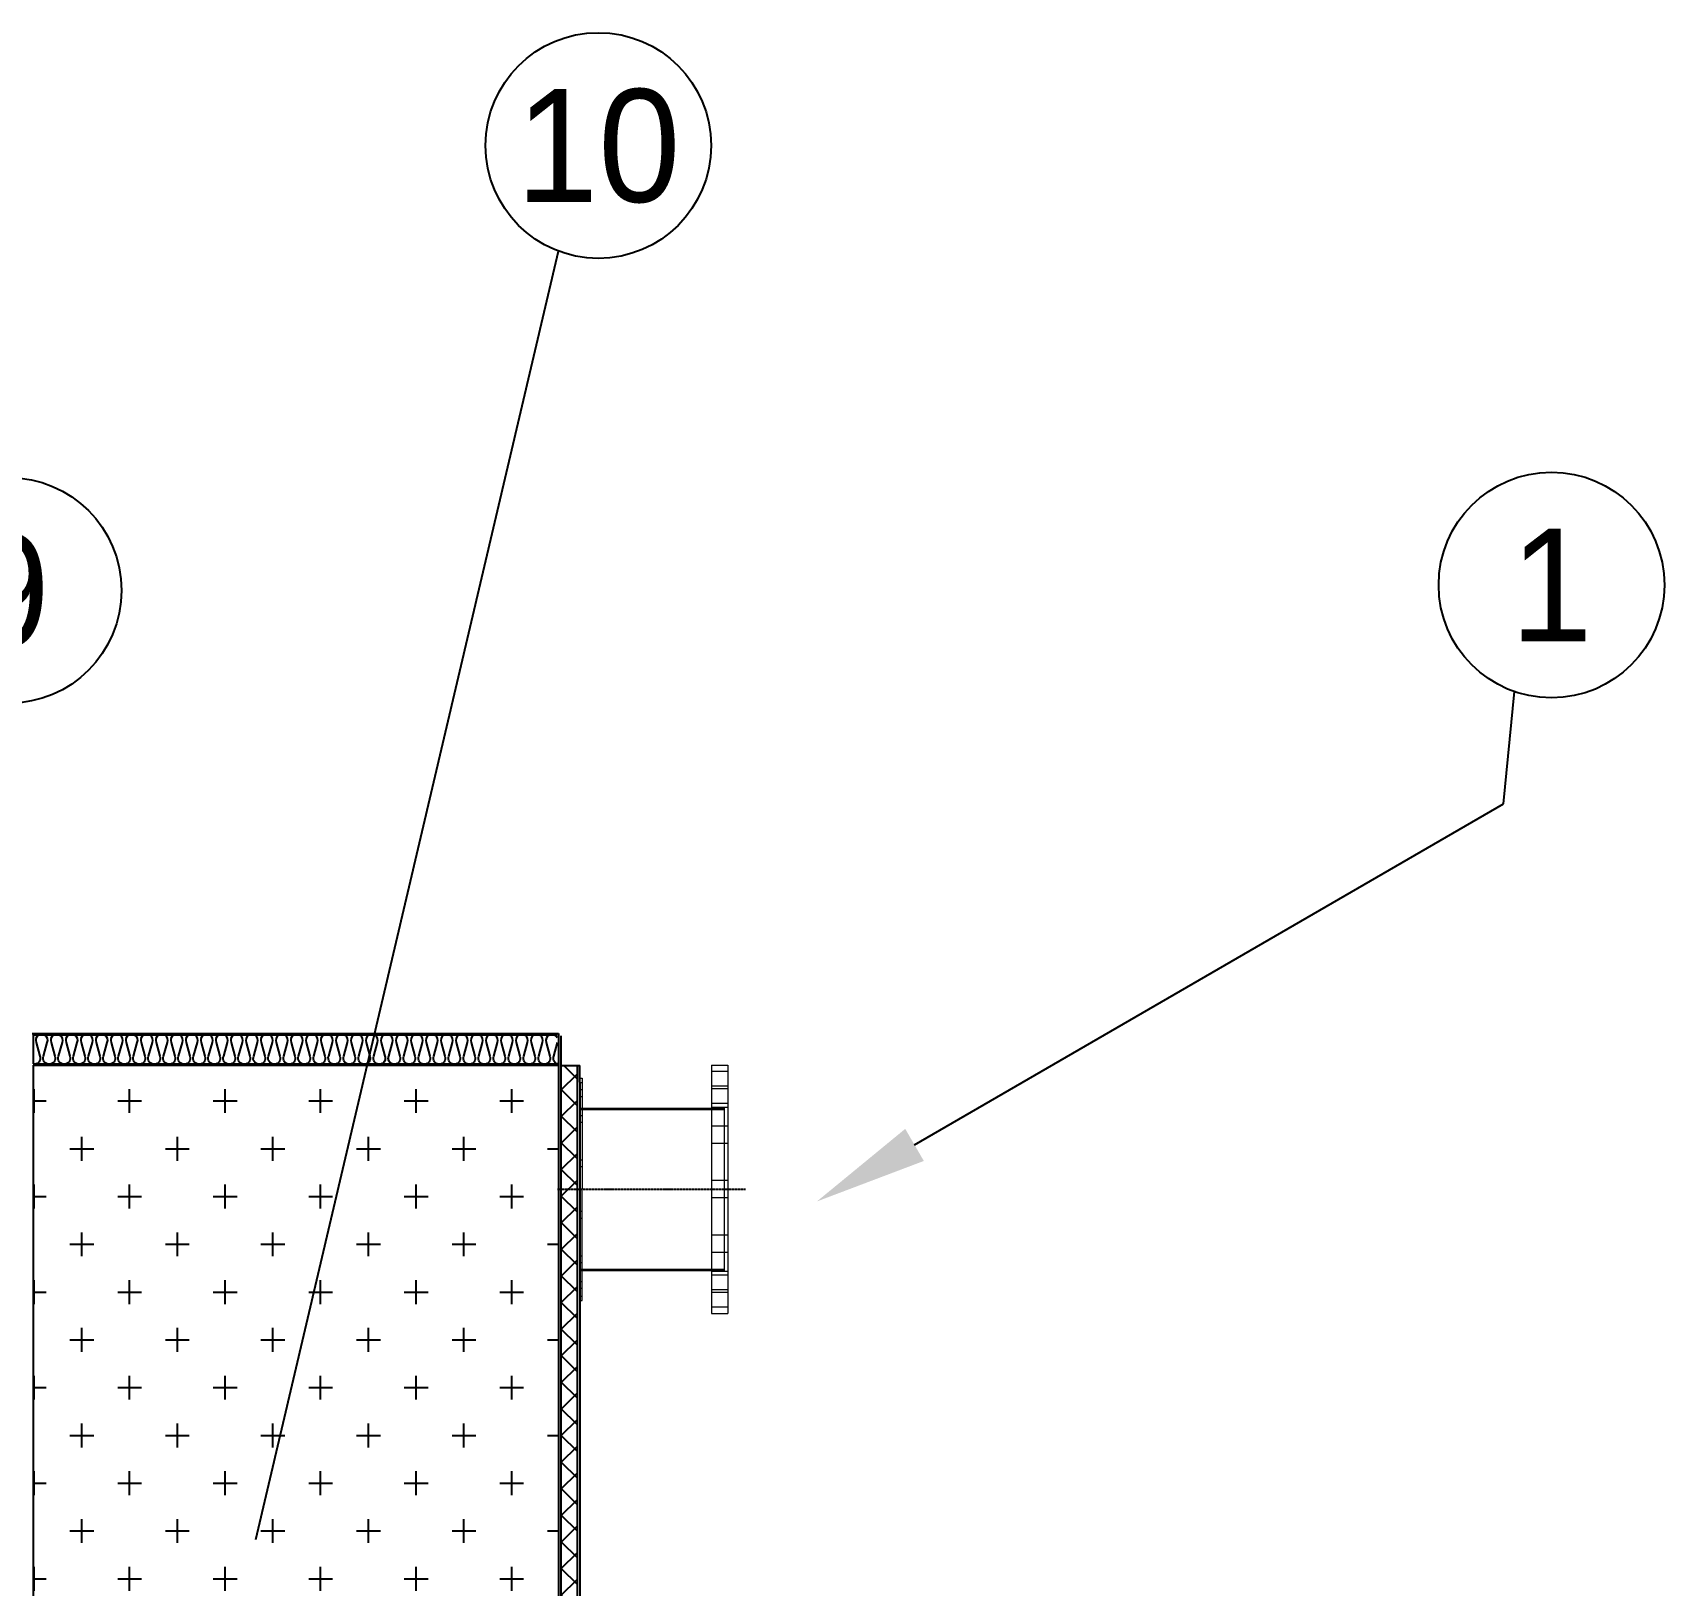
# Model space of a CAD drawing. Header units: millimetres. Extents: x 2113 to 34376, y 2901 to 25715.
# Drawn here: x 18959 to 21129, y 13729 to 15793 of the extents above; entities that cross this region are included whole.
import ezdxf
from ezdxf import colors
from ezdxf.entities.mleader import LeaderData, LeaderLine
from ezdxf.enums import TextEntityAlignment as Align
from ezdxf.math import Vec2, Vec3

# ---------------------------------------------------------------- set-up
doc = ezdxf.new("R2010")
doc.units = ezdxf.units.MM
doc.linetypes.add('CENTER', pattern=[2, 1.25, -0.25, 0.25, -0.25])
for name, color, linetype in [('center', 1, 'CENTER'), ('SMS', 220, 'Continuous'), ('냉각탑_dim', 1, 'Continuous'), ('냉각탑_text', 3, 'Continuous')]:
    doc.layers.add(name, color=color, linetype=linetype)
doc.styles.get("Standard").update_dxf_attribs({"font": 'arial.ttf'})
doc.styles.add('돋움', font='Dotum.ttf')

# ---------------------------------------------------------------- blocks, each defined once
blk = doc.blocks.new('A$C4226346C')
at = {"color": 7, "lineweight": 15}
for p, q in [((23.3, 330), (23.3, 165)), ((45.3, 330), (23.3, 330)), ((45.3, 330), (45.3, 165)), ((23.3, 321.5), (45.3, 321.5)), ((217.1, 312.7), (217.1, 165)), ((220.3, 312.7), (217.1, 312.7)), ((220.3, 312.7), (217.1, 312.7)), ((220.3, 307), (217.1, 307)), ((220.3, 312.7), (220.3, 165)), ((23.3, 302.1), (45.3, 302.1)), ((23.3, 302.1), (45.3, 302.1)), ((23.3, 298.5), (45.3, 298.5)), ((217.1, 297), (220.3, 297)), ((217.1, 297), (220.3, 297)), ((217.1, 288), (220.3, 288)), ((217.1, 288), (220.3, 288)), ((23.3, 279.1), (45.3, 279.1)), ((23.3, 279.1), (45.3, 279.1)), ((45.3, 274), (23.3, 274)), ((28.3, 273), (28.3, 165)), ((45.3, 273), (28.3, 273)), ((220.3, 271), (28.3, 271)), ((217.1, 273), (45.3, 273)), ((220.3, 273), (217.1, 273)), ((220.3, 273), (217.1, 273)), ((217.1, 262.8), (220.3, 262.8)), ((217.1, 262.8), (220.3, 262.8)), ((220.3, 165), (220.3, 273)), ((23.3, 249), (45.3, 249)), ((23.3, 249), (45.3, 249)), ((217.1, 253.8), (220.3, 253.8)), ((217.1, 253.8), (220.3, 253.8)), ((23.3, 226), (45.3, 226)), ((23.3, 226), (45.3, 226)), ((217.1, 203.7), (220.3, 203.7)), ((217.1, 203.7), (220.3, 203.7)), ((23.3, 176.5), (45.3, 176.5)), ((23.3, 176.5), (45.3, 176.5)), ((217.1, 194.7), (220.3, 194.7)), ((217.1, 194.7), (220.3, 194.7)), ((23.3, 165), (23.3, 0)), ((23.3, 153.5), (45.3, 153.5)), ((23.3, 153.5), (45.3, 153.5)), ((28.3, 165), (28.3, 57)), ((28.3, 165), (28.3, 59)), ((45.3, 165), (45.3, 0)), ((217.1, 17.3), (217.1, 165)), ((220.3, 17.3), (220.3, 165)), ((220.3, 57), (220.3, 165)), ((220.3, 59), (220.3, 165)), ((217.1, 135.3), (220.3, 135.3)), ((217.1, 135.3), (220.3, 135.3)), ((217.1, 126.3), (220.3, 126.3)), ((217.1, 126.3), (220.3, 126.3)), ((23.3, 104), (45.3, 104)), ((23.3, 104), (45.3, 104)), ((23.3, 81), (45.3, 81)), ((23.3, 81), (45.3, 81)), ((217.1, 76.2), (220.3, 76.2)), ((217.1, 76.2), (220.3, 76.2)), ((217.1, 67.2), (220.3, 67.2)), ((217.1, 67.2), (220.3, 67.2)), ((45.3, 56), (23.3, 56)), ((23.3, 50.9), (45.3, 50.9)), ((23.3, 50.9), (45.3, 50.9)), ((220.3, 59), (28.3, 59)), ((45.3, 57), (28.3, 57)), ((217.1, 57), (45.3, 57)), ((220.3, 57), (217.1, 57)), ((220.3, 57), (217.1, 57)), ((23.3, 31.5), (45.3, 31.5)), ((23.3, 27.9), (45.3, 27.9)), ((23.3, 27.9), (45.3, 27.9)), ((217.1, 42), (220.3, 42)), ((217.1, 42), (220.3, 42)), ((217.1, 33), (220.3, 33)), ((217.1, 33), (220.3, 33)), ((220.3, 23), (217.1, 23)), ((23.3, 8.5), (45.3, 8.5)), ((220.3, 17.3), (217.1, 17.3)), ((220.3, 17.3), (217.1, 17.3)), ((45.3, 0), (23.3, 0))]:
    blk.add_line(p, q, dxfattribs=at)
at = {"layer": 'center'}
blk.add_line((249.8, 165), (0, 165), dxfattribs=at)
blk = doc.blocks.new('1')
h = blk.add_hatch()
h.set_pattern_fill('CROSS', color=5, scale=10)
h.set_pattern_definition([(0, (-664251.29, 25358.47), (63.5, 63.5), [31.75, -95.25]), (90, (-664235.417, 25342.595), (-63.5, 63.5), [31.75, -95.25])])
h.paths.add_polyline_path([(19658.4, 14420.7), (18960, 14420.7), (18960, 10862.7), (19658.4, 10862.7)])
at = {"ltscale": 500}
h = blk.add_hatch(dxfattribs=at)
h.set_pattern_fill('ANSI37', color=251, scale=200)
h.set_pattern_definition([(45, (-11715.705, -1645.68), (-17.67767, 17.67767), []), (135, (-11715.705, -1645.68), (-17.67767, -17.67767), [])])
h.paths.add_polyline_path([(19683.4, 13798.2), (19683.4, 14420), (19661.6, 14420), (19661.6, 10862.7), (19683.4, 10862.7), (19683.4, 10927.2)])
for p, q in [((18958.4, 14462.7), (19658.4, 14462.7)), ((18960, 14461.1), (19656.8, 14461.1))]:
    blk.add_line(p, q, dxfattribs=at)
for p, q in [((18960, 14461.1), (18960, 14422.3)), ((19658.4, 14462.7), (19658.4, 10862.7)), ((18960, 14422.3), (19658.4, 14422.3)), ((18960, 14420.7), (18960, 10864.3)), ((18960, 14420.7), (19658.4, 14420.7)), ((19658.4, 14422.3), (19658.4, 10941.1))]:
    blk.add_line(p, q)
at = {"color": 251, "ltscale": 500}
for p, q in [((19658.4, 14459.7), (19658.4, 10865.7)), ((19661.6, 14459.7), (19661.6, 10865.7)), ((19661.6, 14420), (19686.6, 14420)), ((19683.4, 14398.2), (19683.4, 14420)), ((19686.6, 14398.2), (19686.6, 14420)), ((19683.4, 10927.2), (19683.4, 14398.2)), ((19686.6, 14398.2), (19686.6, 10927.2))]:
    blk.add_line(p, q, dxfattribs=at)
at = {"layer": 'SMS', "color": 5}
for points in [[(19437.4, 14422.3, -0.420076), (19432.6, 14432.6), (19437.6, 14450.9, 1.449198), (19422.6, 14450.9), (19427.6, 14432.6, -0.524856), (19420.1, 14421.8, -0.524856), (19412.7, 14432.6), (19417.6, 14450.9, 1.449198), (19402.7, 14450.9), (19407.6, 14432.6, -0.524856), (19400.2, 14421.8, -0.524856), (19392.7, 14432.6), (19397.7, 14450.9, 1.449198), (19382.7, 14450.9), (19387.7, 14432.6, -0.524856), (19380.2, 14421.8, -0.524856), (19372.8, 14432.6), (19377.7, 14450.9, 1.449198), (19362.8, 14450.9), (19367.7, 14432.6, -0.524856), (19360.3, 14421.8, -0.524856), (19352.8, 14432.6), (19357.8, 14450.9, 1.449198), (19342.8, 14450.9), (19347.8, 14432.6, -0.524856), (19340.3, 14421.8, -0.524856), (19332.9, 14432.6), (19337.8, 14450.9, 1.449198), (19322.9, 14450.9), (19327.8, 14432.6, -0.524856), (19320.4, 14421.8, -0.524856), (19312.9, 14432.6), (19317.9, 14450.9, 1.449198), (19302.9, 14450.9), (19307.9, 14432.6, -0.524856), (19300.4, 14421.8, -0.524856), (19293, 14432.6), (19297.9, 14450.9, 1.449198), (19283, 14450.9), (19287.9, 14432.6, -0.524856), (19280.5, 14421.8, -0.524856), (19273, 14432.6), (19278, 14450.9, 1.449198), (19263, 14450.9), (19268, 14432.6, -0.524856), (19260.5, 14421.8, -0.524856), (19253.1, 14432.6), (19258, 14450.9, 1.449198), (19243.1, 14450.9), (19248, 14432.6, -0.524856), (19240.6, 14421.8, -0.524856), (19233.1, 14432.6), (19238.1, 14450.9, 1.449198), (19223.1, 14450.9), (19228.1, 14432.6, -0.524856), (19220.6, 14421.8, -0.524856), (19213.2, 14432.6), (19218.1, 14450.9, 1.449198), (19203.2, 14450.9), (19208.1, 14432.6, -0.524856), (19200.7, 14421.8, -0.524856), (19193.2, 14432.6), (19198.2, 14450.9, 1.449198), (19183.2, 14450.9), (19188.2, 14432.6, -0.524856), (19180.7, 14421.8, -0.524856), (19173.3, 14432.6), (19178.2, 14450.9, 1.449198), (19163.3, 14450.9), (19168.2, 14432.6, -0.524856), (19160.8, 14421.8, -0.524856), (19153.3, 14432.6), (19158.3, 14450.9, 1.449198), (19143.3, 14450.9), (19148.3, 14432.6, -0.524856), (19140.8, 14421.8, -0.524856), (19133.4, 14432.6), (19138.3, 14450.9, 1.449198), (19123.4, 14450.9), (19128.3, 14432.6, -0.524856), (19120.9, 14421.8, -0.524856), (19113.4, 14432.6), (19118.4, 14450.9, 1.449198), (19103.4, 14450.9), (19108.4, 14432.6, -0.524856), (19100.9, 14421.8, -0.524856), (19093.5, 14432.6), (19098.4, 14450.9, 1.449198), (19083.5, 14450.9), (19088.4, 14432.6, -0.524856), (19081, 14421.8, -0.524856), (19073.5, 14432.6), (19078.5, 14450.9, 1.449198), (19063.5, 14450.9), (19068.5, 14432.6, -0.524856), (19061, 14421.8, -0.524856), (19053.6, 14432.6), (19058.5, 14450.9, 1.449198), (19043.6, 14450.9), (19048.5, 14432.6, -0.524856), (19041.1, 14421.8, -0.524856), (19033.6, 14432.6), (19038.6, 14450.9, 1.449198), (19023.6, 14450.9), (19028.6, 14432.6, -0.524856), (19021.1, 14421.8, -0.524856), (19013.7, 14432.6), (19018.6, 14450.9, 1.449198), (19003.7, 14450.9), (19008.6, 14432.6, -0.524856), (19001.2, 14421.8, -0.524856), (18993.7, 14432.6), (18998.7, 14450.9, 1.449198), (18983.7, 14450.9), (18988.7, 14432.6, -0.524856), (18981.2, 14421.8, -0.524856), (18973.8, 14432.6), (18978.7, 14450.9, 1.449198), (18963.8, 14450.9), (18968.7, 14432.6, -0.420076), (18964, 14422.3, -0.420076)], [(19656.8, 14457, 0.968257), (19642.1, 14450.9), (19647, 14432.6, -0.524856), (19639.6, 14421.8, -0.524856), (19632.1, 14432.6), (19637.1, 14450.9, 1.449198), (19622.1, 14450.9), (19627.1, 14432.6, -0.524856), (19619.6, 14421.8, -0.524856), (19612.2, 14432.6), (19617.1, 14450.9, 1.449198), (19602.2, 14450.9), (19607.1, 14432.6, -0.524856), (19599.7, 14421.8, -0.524856), (19592.2, 14432.6), (19597.2, 14450.9, 1.449198), (19582.2, 14450.9), (19587.2, 14432.6, -0.524856), (19579.7, 14421.8, -0.524856), (19572.3, 14432.6), (19577.2, 14450.9, 1.449198), (19562.3, 14450.9), (19567.2, 14432.6, -0.524856), (19559.8, 14421.8, -0.524856), (19552.3, 14432.6), (19557.3, 14450.9, 1.449198), (19542.3, 14450.9), (19547.3, 14432.6, -0.524856), (19539.8, 14421.8, -0.524856), (19532.4, 14432.6), (19537.3, 14450.9, 1.449198), (19522.4, 14450.9), (19527.3, 14432.6, -0.524856), (19519.9, 14421.8, -0.524856), (19512.4, 14432.6), (19517.4, 14450.9, 1.449198), (19502.4, 14450.9), (19507.4, 14432.6, -0.524856), (19499.9, 14421.8, -0.524856), (19492.5, 14432.6), (19497.4, 14450.9, 1.449198), (19482.5, 14450.9), (19487.4, 14432.6, -0.524856), (19480, 14421.8, -0.524856), (19472.5, 14432.6), (19477.5, 14450.9, 1.449198), (19462.5, 14450.9), (19467.5, 14432.6, -0.524856), (19460, 14421.8, -0.524856), (19452.6, 14432.6), (19457.5, 14450.9, 1.449198), (19442.6, 14450.9), (19447.5, 14432.6, -0.524856), (19440.1, 14421.8, -0.524856), (19432.6, 14432.6), (19437.6, 14450.9, 1.449198), (19422.6, 14450.9), (19427.6, 14432.6, -0.420076), (19422.8, 14422.3)], [(19656.8, 14422.3, -0.420076), (19652.1, 14432.6), (19657, 14450.9)]]:
    blk.add_lwpolyline(points, format="xyb", dxfattribs=at)
at = {"xscale": -1}
blk.add_blockref('A$C4226346C', (19906.9, 14090.7), dxfattribs=at)

msp = doc.modelspace()

# ---------------------------------------------------------------- linework, layer by layer
at = {"layer": '냉각탑_dim', "linetype": 'ByBlock', "lineweight": -2}
msp.add_lwpolyline([(19256.1, 13790.2), (19658.5, 15502.5)], dxfattribs=at)
for centre in [(19711.3, 15642.9), (20978.6, 15058.8), (18927.3, 15051.6)]:
    msp.add_circle(centre, 150, dxfattribs=at)

# ---------------------------------------------------------------- block references
msp.add_blockref('1', (0, 0))

# ---------------------------------------------------------------- texts
at = {"layer": '냉각탑_text', "style": '돋움'}
for s, p in [('10', (19711.3, 15642.9)), ('9', (18927.3, 15051.6)), ('1', (20978.6, 15058.8))]:
    msp.add_text(s, height=150, dxfattribs=at).set_placement(p, align=Align.MIDDLE_CENTER)

# ---------------------------------------------------------------- leaders
at = {"layer": '냉각탑_dim'}
ml = msp.add_multileader_mtext('Standard', dxfattribs=at)
ml.set_content('')
ml.set_leader_properties(color=256)
ml.build(insert=Vec2(0, 0))
ml.multileader.update_dxf_attribs({"text_right_attachment_type": 6, "dogleg_length": 5, "arrow_head_size": 150, "scale": 30})
ctx = ml.context
ctx.base_point, ctx.scale, ctx.char_height, ctx.arrow_head_size, ctx.landing_gap_size, ctx.plane_origin, ctx.plane_x_axis, ctx.plane_y_axis = Vec3(20929.2, 14917.2), 30, 5.4, 150, 2.7, Vec3(19994, 14159.6), Vec3(0.097411, 0.995244), Vec3(-0.995244, 0.097411)
ctx.right_attachment = 6
notes = []
notes.append((ctx, [(0, (1, 1, 0), (20914.6, 14767.9), (0.097411, 0.995244), 150, [(0, [(20001.9, 14239.5)], 0, [])])]))
ctx.mtext, ml.multileader.dxf.content_type = None, 0
for ctx, leaders in notes:
    for number, flags, end, landing, length, lines in leaders:
        leader = LeaderData()
        leader.index, (leader.has_last_leader_line, leader.has_dogleg_vector, leader.attachment_direction) = number, flags
        leader.last_leader_point, leader.dogleg_vector, leader.dogleg_length = Vec3(end), Vec3(landing), length
        for number, points, colour, breaks in lines:
            line = LeaderLine()
            line.index, line.vertices, line.color, line.breaks = number, Vec3.list(points), colors.encode_raw_color(colour), breaks
            leader.lines.append(line)
        ctx.leaders.append(leader)

doc.saveas('drawing.dxf')
